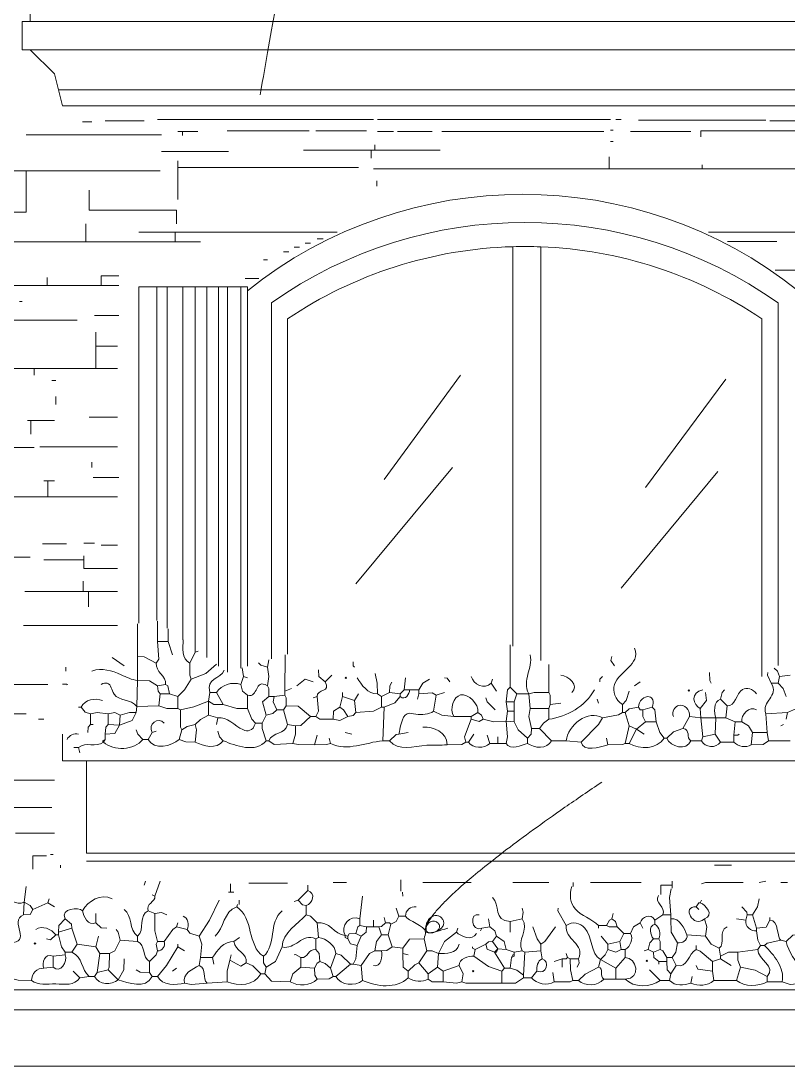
# Model space of a CAD drawing. Header units: millimetres. Extents: x 0 to 19989, y 0 to 8213.
# Drawn here: x 4023 to 6182, y 0 to 2943 of the extents above; entities that cross this region are included whole.
import ezdxf

# ---------------------------------------------------------------- set-up
doc = ezdxf.new("R2010")
doc.units = ezdxf.units.MM
for name, color, linetype, lineweight in [('ARCH', 7, 'Continuous', 13), ('GLASS', 7, 'Continuous', 13), ('GROUND', 7, 'Continuous', 13), ('LOUVERS', 7, 'Continuous', 13), ('MASONRY', 7, 'Continuous', 13), ('PLANTS', 94, 'Continuous', 13), ('WINDOWS', 7, 'Continuous', 13)]:
    doc.layers.add(name, color=color, linetype=linetype, lineweight=lineweight)

msp = doc.modelspace()

# ---------------------------------------------------------------- linework, layer by layer
at = {"layer": 'ARCH', "color": 7, "lineweight": 13}
for p, q in [((4049.8, 2941.2), (4049.8, 3235.3)), ((4027.1, 2941.2), (4049.8, 2941.2)), ((4027.1, 2862), (4027.1, 2941.2)), ((6776, 2941.2), (4049.8, 2941.2)), ((4049.8, 2862), (4027.1, 2862)), ((6764.7, 2862), (4049.8, 2862)), ((4049.8, 2862), (4117.6, 2794.1)), ((4117.6, 2794.1), (4129, 2748.9)), ((4129, 2748.9), (4140.3, 2703.6)), ((4129, 2748.9), (6696.8, 2748.9)), ((4140.3, 2703.6), (6685.5, 2703.6)), ((4140.3, 859.7), (4140.3, 935.1)), ((4208.1, 859.7), (4140.3, 859.7)), ((6651.6, 859.7), (4208.1, 859.7)), ((4208.1, 599.5), (4208.1, 859.7)), ((6651.6, 599.5), (4208.1, 599.5)), ((4208.1, 576.9), (5995.5, 576.9)), ((5995.5, 576.9), (6651.6, 576.9)), ((2816.7, 214.9), (7873.3, 214.9)), ((2816.7, 158.4), (7873.3, 158.4))]:
    msp.add_line(p, q, dxfattribs=at)
at = {"layer": 'GLASS', "color": 7, "lineweight": 13}
for p, q in [((5045.2, 1651.6), (5260.2, 1945.7)), ((5780.5, 1629), (6006.8, 1934.4)), ((4966.1, 1357.5), (5237.6, 1685.5)), ((5712.7, 1346.2), (5984.2, 1674.2))]:
    msp.add_line(p, q, dxfattribs=at)
at = {"layer": 'GROUND', "color": 7, "lineweight": 13}
msp.add_line((2816.7, 0), (7873.3, 0), dxfattribs=at)
at = {"layer": 'LOUVERS', "color": 7, "lineweight": 13}
for p, q in [((4355.2, 2194.6), (4405.6, 2194.6)), ((4355.2, 1247.3), (4355.2, 2194.6)), ((4405.6, 2194.6), (4435.2, 2194.6)), ((4405.6, 2194.6), (4405.6, 1254.8)), ((4435.2, 2194.6), (4479.2, 2194.6)), ((4435.2, 2194.6), (4435.2, 1233)), ((4479.2, 2194.6), (4513.9, 2194.6)), ((4479.2, 2194.6), (4479.2, 1200.6)), ((4513.9, 2194.6), (4546.7, 2194.6)), ((4513.9, 2194.6), (4513.9, 1175)), ((4546.7, 2194.6), (4579.8, 2194.6)), ((4546.7, 2194.6), (4546.7, 1150.9)), ((4579.8, 2194.6), (4604.9, 2194.6)), ((4579.8, 2194.6), (4579.8, 1126.5)), ((4604.9, 2194.6), (4641.8, 2194.6)), ((4604.9, 2194.6), (4604.9, 1108.8)), ((4641.8, 2194.6), (4660.6, 2194.6)), ((4641.8, 2194.6), (4641.8, 1120.1)), ((4660.6, 2194.6), (4660.6, 2183.3)), ((4660.6, 2183.3), (4660.6, 1125.8))]:
    msp.add_line(p, q, dxfattribs=at)
at = {"layer": 'MASONRY', "color": 7, "lineweight": 13}
for p, q in [((4223.2, 2658.4), (4196.8, 2658.4)), ((4260.9, 2662.1), (4370.3, 2662.1)), ((4562.6, 2665.9), (4408, 2665.9)), ((5015.1, 2665.9), (4562.6, 2665.9)), ((5682.5, 2665.9), (5026.4, 2665.9)), ((5712.7, 2665.9), (5697.6, 2665.9)), ((5761.7, 2664), (6119.9, 2664)), ((6342.4, 2662.1), (6131.2, 2662.1)), ((4038.5, 2621.9), (4407.8, 2621.9)), ((4407.8, 2621.9), (4419.3, 2621.9)), ((4464.6, 2632), (4477.8, 2632)), ((4477.8, 2632), (4477.8, 2620.7)), ((4477.8, 2632), (4521.1, 2632)), ((4604.1, 2633.9), (4834.1, 2633.9)), ((4852.9, 2633.9), (4996.2, 2633.9)), ((5071.6, 2632), (5026.4, 2632)), ((5083, 2632), (5181, 2632)), ((5663.6, 2632), (5207.4, 2632)), ((5690, 2635.7), (5682.5, 2635.7)), ((5814.5, 2632), (5739.1, 2632)), ((5908.7, 2632), (5814.5, 2632)), ((5937, 2616.9), (5937, 2633.9)), ((5937, 2633.9), (6425.3, 2633.9)), ((5018.9, 2594.3), (5018.9, 2579.2)), ((5690, 2603.7), (5682.5, 2603.7)), ((4607.8, 2575.4), (4419.3, 2575.4)), ((4819, 2579.2), (4834.1, 2579.2)), ((4834.1, 2579.2), (5009.4, 2579.2)), ((5009.4, 2556.6), (5009.4, 2579.2)), ((5009.4, 2579.2), (5018.9, 2579.2)), ((5018.9, 2579.2), (5203.6, 2579.2)), ((4464.6, 2549), (4464.6, 2530.2)), ((5678.7, 2526.4), (5678.7, 2560.3)), ((5940.8, 2537.7), (5940.8, 2526.4)), ((3983.8, 2520.7), (4038.5, 2520.7)), ((4038.5, 2520.7), (4038.5, 2424.6)), ((4038.5, 2520.7), (4415.5, 2520.7)), ((4464.6, 2439.7), (4464.6, 2530.2)), ((4973.6, 2530.2), (4464.6, 2530.2)), ((5678.7, 2526.4), (5015.1, 2526.4)), ((5678.7, 2526.4), (5940.8, 2526.4)), ((6293.4, 2526.4), (5940.8, 2526.4)), ((5024.5, 2477.4), (5024.5, 2492.5)), ((4215.8, 2466.1), (4215.8, 2410)), ((4038.5, 2424.6), (4038.5, 2404.4)), ((4038.5, 2404.4), (3782.1, 2404.4)), ((4215.8, 2410), (4460.8, 2410)), ((4460.8, 2410), (4460.8, 2386.9)), ((4460.8, 2386.9), (4460.8, 2371.8)), ((4206.3, 2320.9), (4206.3, 2371.8)), ((4374.1, 2348.1), (4355.3, 2348.1)), ((4457, 2348.1), (4374.1, 2348.1)), ((4457, 2349.2), (4457, 2348.1)), ((4472.1, 2348.1), (4457, 2348.1)), ((4457, 2348.1), (4457, 2320.9)), ((4766.2, 2348.1), (4472.1, 2348.1)), ((4912.9, 2348.1), (4766.2, 2348.1)), ((4856.7, 2329.1), (4873.5, 2329.1)), ((6097.3, 2348.1), (5958.1, 2348.1)), ((6459.3, 2348.1), (6097.3, 2348.1)), ((4206.3, 2320.9), (3981.9, 2320.9)), ((4206.3, 2320.9), (4457, 2320.9)), ((4528.7, 2320.9), (4457, 2320.9)), ((4792.6, 2305.8), (4807.7, 2305.8)), ((4822.8, 2317.1), (4837.9, 2317.1)), ((6150.1, 2321.8), (6011.8, 2321.8)), ((4717.2, 2270), (4705.9, 2270)), ((4762.4, 2292.6), (4777.5, 2292.6)), ((6251.9, 2241.4), (6145.4, 2241.4)), ((4096.9, 2198.3), (4096.9, 2221)), ((4298.6, 2225.5), (4249.6, 2225.5)), ((4249.6, 2225.5), (4249.6, 2198.3)), ((4692.8, 2218), (4654, 2218)), ((4096.9, 2198.3), (3563.3, 2198.3)), ((4096.9, 2198.3), (4249.6, 2198.3)), ((4298.6, 2198.3), (4249.6, 2198.3)), ((4027.1, 2153.1), (4019.6, 2153.1)), ((3970.6, 2100.3), (4181.7, 2100.3)), ((4230.8, 2113.5), (4298.6, 2113.5)), ((4234.5, 2066.4), (4234.5, 2026.8)), ((4234.5, 2026.8), (4234.5, 1964.6)), ((4294.9, 2026.8), (4234.5, 2026.8)), ((4061.1, 1964.6), (4000.8, 1964.6)), ((4061.1, 1964.6), (4061.1, 1945.7)), ((4061.1, 1964.6), (4234.5, 1964.6)), ((4294.9, 1964.6), (4234.5, 1964.6)), ((4121.4, 1930.6), (4110.1, 1930.6)), ((4121.4, 1885.4), (4121.4, 1862.7)), ((4215.7, 1826.9), (4294.9, 1826.9)), ((4042.2, 1817.5), (4051.7, 1817.5)), ((4051.7, 1779.8), (4051.7, 1817.5)), ((4064.9, 1817.5), (4051.7, 1817.5)), ((4117.6, 1817.5), (4064.9, 1817.5)), ((3966.8, 1742.1), (4061.1, 1742.1)), ((4076.2, 1744), (4294.9, 1744)), ((4223.2, 1700.6), (4223.2, 1685.5)), ((4298.6, 1657.2), (4227, 1657.2)), ((4087.5, 1647.8), (4098.8, 1647.8)), ((4098.8, 1602.7), (4098.8, 1647.8)), ((4098.8, 1647.8), (4117.6, 1647.8)), ((4098.8, 1602.7), (3981.9, 1602.7)), ((4098.8, 1602.7), (4294.9, 1602.7)), ((4200.6, 1472.5), (4230.8, 1472.5)), ((4151.6, 1470.6), (4083.7, 1470.6)), ((4294.9, 1466.8), (4249.6, 1466.8)), ((3893.3, 1432.9), (4049.8, 1432.9)), ((4087.5, 1425.3), (4200.6, 1425.3)), ((4200.6, 1425.3), (4200.6, 1436.7)), ((4200.6, 1425.3), (4200.6, 1401.4)), ((4200.6, 1401.4), (4294.9, 1401.4)), ((4198.7, 1365), (4198.7, 1336.7)), ((4034.7, 1336.7), (4198.7, 1336.7)), ((4213.8, 1336.7), (4198.7, 1336.7)), ((4213.8, 1336.7), (4213.8, 1293.4)), ((4213.8, 1336.7), (4294.9, 1336.7)), ((4030.9, 1240.6), (4294.9, 1240.6)), ((4149.7, 1123.7), (4149.7, 1112.4)), ((4098.8, 1074.7), (3980, 1074.7)), ((4152.6, 1075.8), (4140.3, 1075.8)), ((3729.3, 991.7), (4038.5, 991.7)), ((4087.5, 976.6), (4072.4, 976.6)), ((4117.6, 805.1), (3889.5, 805.1)), ((3601.1, 727.8), (4110.1, 727.8)), ((4117.6, 656.1), (4008.3, 656.1)), ((4095, 591.9), (4057.3, 591.9)), ((4057.3, 591.9), (4057.3, 554.3)), ((4106.3, 595.8), (4113.9, 595.8)), ((4134.6, 558.1), (4134.6, 565.6)), ((4613.5, 512.8), (4613.5, 490.2)), ((4664.4, 514.7), (4773.8, 514.7)), ((5092.1, 524.1), (5092.1, 492.1)), ((5290.3, 516.6), (5154.6, 516.6)), ((5577.1, 516.6), (5577.1, 505.3)), ((5625.9, 516.6), (5769.2, 516.6)), ((5856, 509), (5823.8, 509)), ((5823.8, 509), (5823.8, 483.3)), ((5856, 520.4), (5856, 509)), ((5856, 500.8), (5856, 509)), ((6161.4, 516.6), (6180.2, 516.6)), ((4607.8, 490.2), (4613.5, 490.2)), ((4613.5, 490.2), (4622.9, 490.2)), ((4637.1, 467.6), (4637.1, 454.8))]:
    msp.add_line(p, q, dxfattribs=at)
at = {"layer": 'PLANTS', "color": 94, "lineweight": 13}
for points in [[(4351.8, 1245.3), (4351.4, 1153.8)], [(4408, 1195.3), (4408, 1253.1)], [(4438.2, 1230.8), (4438.2, 1195.3)], [(4408, 1195.3), (4411.6, 1146.3), (4404.2, 1135)], [(4408, 1195.3), (4438.2, 1195.3)], [(4438.2, 1195.3), (4449.5, 1157.6)], [(5399.7, 1185.9), (5399.7, 1067.1)], [(4279.8, 1150.1), (4313.7, 1127.5)], [(4404.2, 1135), (4370.3, 1152.8), (4351.4, 1153.8)], [(4351.4, 1086), (4351.4, 1153.8)], [(4513.6, 1165.2), (4498.5, 1135)], [(4513.6, 1165.2), (4513.6, 1175.2)], [(4513.6, 1165.2), (4522.6, 1168.6)], [(4767.4, 1158.3), (4766.2, 1055.8)], [(5693.8, 1127.5), (5683.8, 1142.5), (5686.3, 1153.8)], [(4502.3, 1089.7), (4498.6, 1101.1), (4498.5, 1135)], [(4573.3, 1131.3), (4543.7, 1105.9), (4502.3, 1089.7)], [(4646, 1121.4), (4649.3, 1097.3)], [(4691.9, 1135.3), (4698.3, 1128.5), (4717.2, 1123.7)], [(4720.6, 1144.1), (4717.2, 1123.7)], [(4717.2, 1070.9), (4721, 1097.3), (4717.2, 1123.7)], [(4958.5, 1138.2), (4958.5, 1127.5), (4962.3, 1123.7)], [(5509, 1052), (5509, 1131.2)], [(6142.6, 1120.5), (6152.6, 1112.2), (6157.6, 1097.3)], [(4502.3, 1089.7), (4483.3, 1059.6), (4464.6, 1040.7)], [(4641.8, 1074.7), (4649.3, 1097.3)], [(4660.6, 1093.5), (4649.3, 1097.3)], [(4800.2, 1070.9), (4822.8, 1089.6), (4845.4, 1082.2)], [(4879.3, 1082.2), (4861.7, 1097.3), (4860.5, 1116.1)], [(4898.2, 1101.1), (4879.3, 1082.2)], [(5020.3, 1105.6), (5026.2, 1078.4), (5026.4, 1048.3)], [(5105.5, 1093.1), (5101.8, 1059.6)], [(5173.5, 1089.7), (5154.7, 1078.3), (5143.3, 1059.6)], [(5214.9, 1093.5), (5222.5, 1092.3), (5230, 1082.2)], [(5350.7, 1089.7), (5346.9, 1078.4)], [(5652.3, 1082.2), (5652.3, 1089.7), (5659.9, 1097.3)], [(5961.5, 1108.6), (5961.7, 1086), (5965.3, 1078.4)], [(6135, 1078.4), (6123.8, 1101.1), (6125, 1108.5)], [(6153.8, 1078.4), (6157.6, 1097.3)], [(6187.8, 1101.1), (6157.6, 1097.3)], [(4155.4, 1074.7), (4152.6, 1073.3)], [(4349.5, 1012.4), (4351.4, 1086)], [(4351.4, 1086), (4385.4, 1084.9), (4408, 1070.9)], [(4430.6, 1074.7), (4408, 1070.9)], [(4415.5, 1048.3), (4409.2, 1055.8), (4408, 1070.9)], [(4441.9, 1048.3), (4437, 1070.7), (4430.6, 1074.7)], [(4660.6, 1044.5), (4646.7, 1055.8), (4641.8, 1074.7)], [(4717.2, 1070.9), (4720.8, 1063.3), (4721, 1040.7)], [(4785.1, 1063.3), (4766.2, 1055.8)], [(5067.2, 1081), (5061.4, 1070.9), (5060.3, 1052)], [(5101.8, 1059.6), (5090.5, 1048.3)], [(5101.8, 1059.6), (5116.9, 1059.6)], [(5143.3, 1059.6), (5116.9, 1059.6)], [(5143.3, 1048.3), (5143.3, 1059.6)], [(5362, 1055.8), (5346.9, 1078.4)], [(5388.4, 1025.6), (5392.3, 1059.6), (5399.7, 1067.1)], [(5418.6, 1048.3), (5399.7, 1067.1)], [(5750.4, 1070.9), (5765.5, 1082.2)], [(5991.7, 1033.2), (5996.7, 1052), (6003, 1059.6)], [(6153.8, 1078.4), (6135, 1078.4)], [(6153.8, 1078.4), (6167.9, 1063.3), (6176.5, 1040.7)], [(4411.8, 1014.3), (4415.5, 1048.3)], [(4441.9, 1048.3), (4415.5, 1048.3)], [(4441.9, 1048.3), (4464.6, 1040.7)], [(4464.6, 1006.8), (4464.6, 1040.7)], [(4551.3, 1027.5), (4555.1, 1052)], [(4573.9, 1052), (4555.1, 1052)], [(4592.8, 1018.1), (4573.9, 1052)], [(4660.6, 1006.8), (4660.6, 1044.5)], [(4713.4, 987.9), (4703.5, 1025.6), (4721, 1040.7)], [(4736, 1040.7), (4721, 1040.7)], [(4736, 1040.7), (4733.5, 1025.6), (4743.6, 1003)], [(4766.2, 1044.5), (4736, 1040.7)], [(4766.2, 1044.5), (4766.2, 1055.8)], [(4766.2, 1044.5), (4769.8, 1036.9), (4770, 1014.3)], [(4845.4, 1037), (4856.7, 1040.7)], [(4856.7, 1040.7), (4860.3, 999.2), (4852.9, 984.2)], [(4928.4, 1040.7), (4920.8, 1010.6)], [(4928.4, 1040.7), (4928.4, 1052)], [(4928.4, 1040.7), (4962.3, 1029.4)], [(4973.6, 1048.3), (4962.3, 1029.4)], [(5037.7, 1040.7), (5026.4, 1048.3)], [(5037.7, 1040.7), (5060.3, 1052)], [(5037.7, 1040.7), (5037.7, 1010.6)], [(5045.2, 1010.6), (5075.3, 1022.9), (5090.5, 1040.7)], [(5060.3, 1052), (5090.5, 1048.3)], [(5090.5, 1040.7), (5090.5, 1048.3)], [(5143.3, 1048.3), (5139.5, 1033.2)], [(5192.3, 1044.5), (5181, 1050.8), (5143.3, 1048.3)], [(5192.3, 1044.5), (5184.8, 999.2)], [(5214.9, 1052), (5192.3, 1044.5)], [(5358.2, 1003), (5335.8, 1025.6), (5331.8, 1037)], [(5418.6, 1048.3), (5411, 1025.6)], [(5418.6, 1048.3), (5452.5, 1048.3)], [(5509, 1052), (5467.6, 1051.9), (5452.5, 1048.3)], [(5456.3, 1006.8), (5452.5, 1048.3)], [(5512.8, 1018.1), (5512.7, 1044.5), (5509, 1052)], [(5648.6, 1021.9), (5644.8, 1033.2)], [(5716.4, 1018.1), (5726.5, 1029.4), (5735.3, 1055.8)], [(5935.1, 1006.8), (5952.8, 1029.4), (5950.2, 1052)], [(5991.7, 1033.2), (6010.6, 1014.3)], [(4185.5, 1010.6), (4193.1, 1010.6)], [(4193.1, 1010.6), (4204.4, 996.5), (4219.5, 991.7)], [(4349.5, 1012.4), (4347.7, 995.5)], [(4349.5, 1012.4), (4411.8, 1014.3)], [(4411.8, 1014.3), (4434.4, 1006.9), (4464.6, 1006.8)], [(4472.1, 1003), (4464.6, 1006.8)], [(4472.1, 1003), (4509.8, 1011.8), (4551.3, 1027.5)], [(4475.9, 946.5), (4472.2, 954), (4472.1, 1003)], [(4592.8, 1018.1), (4566.4, 1018.3), (4551.3, 1027.5)], [(4551.3, 987.9), (4551.3, 1027.5)], [(4592.8, 1018.1), (4630.5, 1006.9), (4660.6, 1006.8)], [(4683.3, 965.3), (4673, 976.6), (4660.6, 1006.8)], [(4713.4, 987.9), (4732.3, 992.6), (4743.6, 1003)], [(4743.6, 1003), (4762.4, 1003)], [(4770, 1014.3), (4762.4, 1003)], [(4773.8, 961.5), (4762.4, 1003)], [(4770, 1014.3), (4803.9, 1013.3), (4837.9, 984.2)], [(4902, 976.6), (4903.2, 999.2), (4920.8, 1010.6)], [(4920.8, 1010.6), (4931.1, 1002.9), (4943.4, 984.2)], [(4962.3, 1029.4), (4966.1, 995.5)], [(5037.7, 1010.6), (5015.1, 999.4), (4966.1, 995.5)], [(5045.2, 1010.6), (5037.7, 1010.6)], [(5041.5, 916.3), (5045.2, 1010.6)], [(5388.4, 1025.6), (5411, 1025.6)], [(5388.4, 1025.6), (5392.2, 999.2)], [(5411, 1025.6), (5411, 999.2)], [(5456.3, 1006.8), (5452.6, 984.2), (5460, 950.2)], [(5456.3, 1006.8), (5509, 1006.8)], [(5512.8, 1018.1), (5509, 1006.8)], [(5509, 1006.8), (5509, 976.6)], [(5512.8, 1018.1), (5543, 1021.9)], [(5716.4, 1018.1), (5716.4, 995.5)], [(5761.7, 1010.6), (5735.3, 1005.6), (5724, 995.5)], [(5761.7, 1010.6), (5765.5, 1003), (5773, 1003)], [(5799.4, 1010.6), (5773, 1003)], [(5780.5, 969.1), (5773.1, 984.2), (5773, 1003)], [(5810.7, 969.1), (5806.8, 1003), (5799.4, 1010.6)], [(5935.1, 1006.8), (5937, 980.4)], [(6006.8, 980.4), (6010.6, 1014.3)], [(6240.6, 1001.1), (6214.2, 1010.4), (6180.2, 995.5)], [(4268.5, 991.7), (4238.3, 995.2), (4219.5, 991.7)], [(4219.5, 991.7), (4219.5, 961.5)], [(4268.5, 991.7), (4287.3, 995.3), (4302.4, 987.9)], [(4268.5, 991.7), (4268.5, 961.5)], [(4300.5, 959.7), (4336.2, 973), (4347.7, 995.5)], [(4302.4, 987.9), (4300.5, 959.7)], [(4302.4, 987.9), (4328.8, 995.3), (4347.7, 995.5)], [(4513.6, 961.5), (4528.7, 975.6), (4551.3, 987.9)], [(4551.3, 987.9), (4577.7, 980.4)], [(4573.9, 961.5), (4577.7, 980.4)], [(4713.4, 987.9), (4702.1, 965.3)], [(4796.4, 957.8), (4811.5, 959), (4837.9, 984.2)], [(4852.9, 984.2), (4837.9, 984.2)], [(4902, 976.6), (4864.3, 976.8), (4852.9, 984.2)], [(4902, 976.6), (4920.8, 973), (4943.4, 984.2)], [(4943.4, 984.2), (4958.5, 987), (4966.1, 995.5)], [(5184.8, 999.2), (5207.4, 988.1), (5241.3, 984.2)], [(5241.3, 984.2), (5290.3, 984.2)], [(5275.3, 912.5), (5271.6, 927.6), (5290.3, 976.6)], [(5290.3, 984.2), (5309.2, 995.5)], [(5290.3, 984.2), (5290.3, 976.6)], [(5290.3, 976.6), (5313, 970.3), (5324.3, 976.6)], [(5309.2, 995.5), (5319.5, 987.8), (5324.3, 976.6)], [(5388.4, 971), (5354.4, 969.2), (5324.3, 976.6)], [(5388.4, 971), (5392.2, 999.2)], [(5392.2, 999.2), (5411, 999.2)], [(5411, 969.1), (5411, 999.2)], [(5482.7, 950.2), (5494, 965.3), (5509, 976.6)], [(5599.5, 912.5), (5648.4, 961.5), (5659.9, 980.4)], [(5659.9, 980.4), (5705.1, 989), (5716.4, 995.5)], [(5724, 995.5), (5716.4, 995.5)], [(5724, 995.5), (5735.3, 957.8)], [(5886.1, 950.2), (5905, 984.2)], [(5905, 984.2), (5937, 980.4)], [(5978.5, 980.4), (5937, 980.4)], [(5942.7, 927.6), (5937, 980.4)], [(5978.5, 980.4), (5976.6, 935.1)], [(5978.5, 980.4), (6006.8, 980.4)], [(6006.8, 980.4), (6033.2, 969.1)], [(6180.2, 995.5), (6119.9, 991.7)], [(6123.7, 938.9), (6119.9, 991.7)], [(6180.2, 995.5), (6176.5, 976.6)], [(4211.9, 938.9), (4213, 954), (4219.5, 961.5)], [(4227, 961.5), (4219.5, 961.5)], [(4268.5, 961.5), (4262.1, 954), (4260.9, 935.1)], [(4300.5, 959.7), (4287.3, 936.3), (4260.9, 935.1)], [(4268.5, 961.5), (4300.5, 959.7)], [(4347.7, 946.5), (4352.5, 935.1), (4366.5, 920.1)], [(4392.9, 938.9), (4404.2, 942.7)], [(4475.9, 946.5), (4468.3, 920.1)], [(4475.9, 946.5), (4491, 956.6), (4513.6, 961.5)], [(4513.6, 961.5), (4517.3, 946.5), (4513.6, 912.5)], [(4592.8, 916.3), (4582.5, 927.6), (4577.7, 942.7)], [(4683.3, 965.3), (4702.1, 965.3)], [(4702.1, 965.3), (4702.3, 950.2), (4713.4, 916.3)], [(4773.8, 961.5), (4796.4, 957.8)], [(4796.4, 957.8), (4796.2, 935.1), (4788.8, 908.7)], [(5411, 969.1), (5388.4, 971)], [(5388.4, 908.7), (5392.2, 927.6), (5388.4, 971)], [(5448.7, 923.8), (5422.5, 946.5), (5411, 969.1)], [(5448.7, 923.8), (5458.8, 935.1), (5460, 950.2)], [(5482.7, 950.2), (5460, 950.2)], [(5482.7, 950.2), (5516.6, 916.3)], [(5724, 908.7), (5735.3, 957.8)], [(5756, 948.3), (5735.3, 957.8)], [(5735.3, 908.7), (5756, 948.3)], [(5756, 948.3), (5780.5, 969.1)], [(5756, 948.3), (5776.8, 935.1)], [(5780.5, 969.1), (5810.7, 969.1)], [(5833.3, 923.8), (5821.1, 938.9), (5810.7, 969.1)], [(5886.1, 950.2), (5859.7, 941.5), (5840.9, 923.8)], [(6029.4, 931.4), (6033.2, 969.1)], [(6033.2, 969.1), (6052, 969.1)], [(6082.2, 938.9), (6070.9, 957.8), (6052, 969.1)], [(6168.9, 961.5), (6161.4, 957.8)], [(4260.9, 920.1), (4253.4, 916.3), (4255.3, 912.5)], [(4260.9, 920.1), (4255.3, 912.5)], [(4260.9, 920.1), (4260.9, 935.1)], [(4381.6, 920.1), (4366.5, 920.1)], [(4381.6, 920.1), (4392.9, 938.9)], [(4513.6, 912.5), (4487.2, 912.7), (4468.3, 920.1)], [(4721, 916.3), (4713.4, 916.3)], [(4721, 916.3), (4736, 905.1), (4788.8, 908.7)], [(4849.2, 905), (4856.7, 931.4)], [(4894.4, 908.7), (4890.6, 923.8)], [(4954.8, 935.1), (4935.9, 938.9)], [(5041.5, 916.3), (5060.3, 916.3)], [(5060.3, 916.3), (5079.2, 933.9), (5086.7, 935.1)], [(5113.1, 938.9), (5086.7, 935.1)], [(5275.3, 912.5), (5264, 905.1), (5222.5, 905)], [(5275.3, 912.5), (5282.8, 912.5)], [(5297.9, 935.1), (5282.8, 912.5)], [(5343.1, 908.7), (5335.6, 931.4)], [(5365.8, 927.6), (5365.8, 908.7)], [(5448.7, 923.8), (5448.7, 908.7)], [(5516.6, 916.3), (5558.1, 916.3)], [(5599.5, 912.5), (5558.1, 916.3)], [(5675, 905), (5671.2, 923.8)], [(5833.3, 923.8), (5840.9, 923.8)], [(5938.9, 916.3), (5908.7, 916.3)], [(5942.7, 927.6), (5938.9, 916.3)], [(5942.7, 927.6), (5976.6, 935.1)], [(5976.6, 935.1), (5991.7, 912.5)], [(6029.4, 912.5), (5991.7, 912.5)], [(6044.5, 935.1), (6040.7, 931.4), (6029.4, 931.4)], [(6029.4, 931.4), (6029.4, 912.5)], [(6078.4, 905), (6082.2, 938.9)], [(6078.4, 905), (6112.4, 905.1), (6127.5, 916.3)], [(6123.7, 938.9), (6082.2, 938.9)], [(6123.7, 938.9), (6127.5, 916.3)], [(6187.8, 916.3), (6127.5, 916.3)], [(4172.6, 897.4), (4185.5, 897.4)], [(4189.4, 882.4), (4185.5, 897.4)], [(4849.2, 905), (4803.9, 905.1), (4788.8, 908.7)], [(4894.4, 908.7), (4883.1, 905.1), (4849.2, 905)], [(5343.1, 908.7), (5365.8, 908.7)], [(5388.4, 908.7), (5365.8, 908.7)], [(5675, 905), (5716.4, 905.1), (5724, 908.7)], [(5735.3, 908.7), (5724, 908.7)], [(5974.7, 565.6), (6023.1, 565.6)], [(4032.8, 461.9), (4038.5, 505.3)], [(4370.3, 509), (4374.1, 520.4)], [(4400.5, 478.9), (4415.5, 520.4)], [(4830.3, 509), (4830.3, 494)], [(4902, 516.6), (4939.7, 516.6)], [(5407.2, 516.6), (5509, 516.6)], [(6055.8, 516.6), (5950.2, 516.6), (5938.9, 512.8)], [(6101.1, 516.6), (6119.9, 520.4)], [(4098.8, 460), (4102.6, 471.3)], [(4400.5, 478.9), (4392.9, 482.7)], [(4803.9, 467.6), (4830.3, 494)], [(4984.9, 478.9), (4977.4, 414.8)], [(5097.5, 490), (5098, 478.9)], [(5852.2, 426.1), (5848.6, 475.1), (5853.3, 499.4)], [(6082.2, 426.1), (6096.2, 448.7), (6101.1, 471.3)], [(4030.9, 426.1), (4032.8, 461.9)], [(4032.8, 461.9), (4049.6, 452.3), (4057.3, 441.2)], [(4098.8, 460), (4057.3, 441.2)], [(4098.8, 460), (4117.6, 448.7)], [(4524.9, 365.8), (4554, 411), (4581.4, 467.6)], [(4632.5, 454.8), (4630.5, 448.7)], [(4792.6, 463.8), (4803.9, 467.6)], [(4826.5, 452.5), (4815.4, 453.7), (4803.9, 467.6)], [(4826.5, 452.5), (4826.5, 426.1)], [(5086.7, 422.3), (5079.2, 444.9)], [(5433.6, 444.9), (5437.1, 433.6), (5433.6, 414.8)], [(5535.4, 444.9), (5533.9, 437.4), (5558.1, 395.9)], [(5923.8, 448.7), (5931.4, 460), (5935.1, 460)], [(5923.8, 448.7), (5931.4, 441.2)], [(5938.9, 467.6), (5935.1, 460)], [(6067.1, 426.1), (6065.9, 433.6), (6052, 448.7)], [(4030.9, 426.1), (4049.8, 427.3), (4057.3, 441.2)], [(4147.8, 414.8), (4130.2, 395.9), (4129, 377.1)], [(4166.7, 388.4), (4165.5, 399.7), (4147.8, 414.8)], [(4234.5, 429.9), (4234.5, 403.5)], [(4400.5, 429.9), (4381.6, 437.4)], [(4400.5, 429.9), (4419.3, 432.4), (4434.4, 426.1)], [(4408, 350.7), (4400.6, 380.8), (4400.5, 429.9)], [(4826.5, 426.1), (4837.9, 422.2), (4856.7, 403.5)], [(4977.4, 395.9), (4977.4, 414.8)], [(5045.2, 418.6), (5049, 403.5)], [(5086.7, 422.3), (5079.2, 407.4), (5064.1, 399.7)], [(5086.7, 422.3), (5105.6, 422.3)], [(5339.4, 414.8), (5343.1, 392.2)], [(5399.7, 407.2), (5433.6, 414.8)], [(5671.2, 395.9), (5679.8, 410.9), (5686.3, 414.8)], [(5690, 429.9), (5686.3, 414.8)], [(5701.4, 392.2), (5696.4, 407.2), (5686.3, 414.8)], [(5806.9, 411), (5829.6, 426.1)], [(5852.2, 426.1), (5829.6, 426.1)], [(5852.2, 426.1), (5852.2, 414.8)], [(5871, 346.9), (5853.2, 377.1), (5852.2, 414.8)], [(5950.2, 365.8), (5953.8, 392.2), (5946.5, 414.8)], [(6063.3, 411), (6037, 414.8)], [(6067.1, 426.1), (6063.3, 411)], [(6067.1, 426.1), (6082.2, 426.1)], [(6082.2, 426.1), (6093.5, 388.4)], [(6131.2, 418.6), (6131.2, 411)], [(4166.7, 388.4), (4129, 377.1)], [(4166.7, 388.4), (4181.7, 343.1)], [(4264.7, 388.4), (4249.6, 389.6), (4234.5, 403.5)], [(4302.4, 354.4), (4297.4, 377.1), (4291.1, 384.6)], [(4460.8, 392.2), (4450.5, 384.5), (4426.8, 350.7)], [(4460.8, 392.2), (4464.6, 403.5)], [(4460.8, 392.2), (4491, 384.6)], [(4524.9, 365.8), (4498.5, 374.4), (4491, 384.6)], [(4856.7, 403.5), (4860.5, 362)], [(4977.4, 395.9), (4971, 392), (4966.1, 373.3)], [(4996.2, 392.2), (4977.4, 395.9)], [(4996.2, 392.2), (4995, 377.1), (4981.1, 365.8)], [(4996.2, 392.2), (5015.1, 392.2)], [(5015.1, 392.2), (5015.1, 411)], [(5015.1, 392.2), (5030.2, 392.2)], [(5030.2, 392.2), (5037.7, 393.4), (5049, 403.5)], [(5037.7, 369.5), (5030.2, 392.2)], [(5064.1, 399.7), (5060.3, 403.5), (5049, 403.5)], [(5056.6, 369.5), (5064.1, 399.7)], [(5248.9, 377.1), (5252.6, 388.4)], [(5320.5, 388.4), (5316.7, 380.8)], [(5320.5, 388.4), (5343.1, 392.2)], [(5343.1, 392.2), (5357, 380.8), (5362, 365.8)], [(5399.7, 407.2), (5399.7, 377.1)], [(5463.8, 392.2), (5476.2, 358.2), (5486.4, 343.1)], [(5486.4, 343.1), (5497.6, 350.8), (5527.9, 392.2)], [(5671.2, 395.9), (5648.6, 395.9)], [(5648.6, 388.4), (5648.6, 395.9)], [(5701.4, 392.2), (5678.7, 392.3), (5671.2, 395.9)], [(5701.4, 392.2), (5720.2, 373.3)], [(5765.5, 403.5), (5746.8, 392.2), (5739.1, 373.3)], [(5765.5, 403.5), (5773, 388.4)], [(5806.9, 399.7), (5806.9, 411)], [(6131.2, 411), (6120.6, 391.5), (6093.5, 388.4)], [(6093.5, 380.8), (6093.5, 388.4)], [(4095, 358.2), (4106.3, 355.7), (4121.4, 369.5)], [(4121.4, 369.5), (4129, 369.5)], [(4129, 377.1), (4129, 369.5)], [(4147.8, 320.5), (4137.7, 335.6), (4129, 369.5)], [(4234.5, 335.6), (4242.1, 365.8)], [(4272.2, 316.7), (4287.2, 324.4), (4302.4, 354.4)], [(4351.4, 350.7), (4302.4, 354.4)], [(4351.4, 365.8), (4351.4, 350.7)], [(4524.9, 365.8), (4532.3, 343.1), (4528.7, 305.4)], [(4622.9, 350.7), (4638, 362)], [(4860.5, 362), (4852.9, 358.2)], [(4852.9, 358.2), (4852.9, 328.1)], [(4935.9, 367.6), (4943.4, 365.8)], [(4935.9, 367.6), (4935.9, 362), (4943.4, 358.2)], [(4966.1, 373.3), (4947.4, 372.1), (4943.4, 365.8)], [(4943.4, 358.2), (4943.4, 365.8)], [(4943.4, 358.2), (4951, 344.3), (4969.8, 339.4)], [(4981.1, 365.8), (4966.1, 373.3)], [(4981.1, 365.8), (4969.8, 339.4)], [(5037.7, 369.5), (5023.8, 350.7), (5018.9, 324.3)], [(5037.7, 369.5), (5056.6, 369.5)], [(5056.6, 369.5), (5067.9, 335.6)], [(5158.4, 358.2), (5116.9, 357), (5098, 331.8)], [(5165.9, 324.3), (5158.4, 358.2)], [(5198, 316.7), (5215.1, 350.7), (5248.9, 377.1)], [(5350.7, 350.7), (5362, 365.8)], [(5388.4, 328.1), (5383.4, 350.7), (5362, 365.8)], [(5656.1, 365.8), (5675, 343.1)], [(5720.2, 373.3), (5708.9, 350.7)], [(5720.2, 373.3), (5739.1, 373.3)], [(5803.2, 358.2), (5793.1, 346.9), (5788.1, 328.1)], [(5803.2, 358.2), (5818.3, 358.2)], [(5818.3, 358.2), (5821.9, 350.7), (5822, 328.1)], [(5897.4, 369.5), (5950.2, 365.8)], [(5950.2, 365.8), (5965.5, 343.3), (5987.9, 331.8)], [(6093.5, 380.8), (6097.4, 354.4), (6104.8, 339.4)], [(6116.1, 339.4), (6123.7, 345.7), (6161.4, 354.4)], [(6176.5, 350.7), (6161.4, 354.4)], [(6202.9, 369.5), (6195.3, 368.3), (6176.5, 350.7)], [(4166.7, 320.5), (4181.7, 343.1)], [(4181.7, 343.1), (4234.5, 335.6)], [(4234.5, 335.6), (4245.9, 316.7)], [(4408, 324.3), (4404.1, 313), (4385.4, 294.1)], [(4408, 350.7), (4404.4, 343.1), (4408, 324.3)], [(4408, 350.7), (4426.8, 350.7)], [(4408, 252.6), (4433.3, 282.8), (4464.6, 335.6)], [(4464.6, 335.6), (4464.6, 343.1)], [(4464.6, 335.6), (4483.4, 324.3)], [(4713.4, 279), (4739.7, 294.3), (4758.7, 335.6)], [(4864.3, 294.1), (4863, 316.7), (4852.9, 328.1)], [(4969.8, 339.4), (4965.9, 301.7), (4958.5, 286.6)], [(4981.1, 282.8), (5003.9, 316.6), (5018.9, 324.3)], [(5018.9, 324.3), (5037.7, 324.3)], [(5037.7, 324.3), (5052.8, 325.5), (5067.9, 335.6)], [(5098, 331.8), (5067.9, 335.6)], [(5098, 316.7), (5098, 331.8)], [(5165.9, 324.3), (5143.3, 290.3)], [(5165.9, 324.3), (5181, 324.1), (5198, 316.7)], [(5294.1, 335.6), (5294.1, 331.8), (5301.7, 328.1)], [(5297.9, 309.2), (5301.7, 328.1)], [(5331.8, 343.1), (5301.7, 328.1)], [(5331.8, 343.1), (5339.4, 349.5), (5350.7, 350.7)], [(5356.3, 320.5), (5335.8, 329.1), (5331.8, 343.1)], [(5365.8, 329.9), (5350.7, 350.7)], [(5365.8, 329.9), (5362, 320.5), (5356.3, 320.5)], [(5365.8, 329.9), (5356.3, 320.5)], [(5365.8, 329.9), (5388.4, 328.1)], [(5388.4, 328.1), (5411, 320.5)], [(5433.6, 324.3), (5411, 320.5)], [(5433.6, 324.3), (5441.2, 320.5)], [(5486.4, 324.3), (5441.2, 320.5)], [(5486.4, 324.3), (5486.4, 343.1)], [(5486.4, 324.3), (5490.2, 301.7)], [(5654.2, 299.8), (5667.3, 313), (5675, 328.1)], [(5675, 343.1), (5708.9, 350.7)], [(5675, 328.1), (5675, 343.1)], [(5675, 328.1), (5697.6, 320.7), (5712.7, 328.1)], [(5712.7, 328.1), (5708.9, 350.7)], [(5724, 328.1), (5712.7, 328.1)], [(5724, 328.1), (5724, 305.4)], [(5788.1, 328.1), (5776.8, 324.3)], [(5803.2, 320.5), (5788.1, 328.1)], [(5803.2, 320.5), (5822, 328.1)], [(5840.9, 305.4), (5829.4, 324.1), (5822, 328.1)], [(5871, 346.9), (5866.1, 320.5), (5856, 305.4)], [(5923.8, 328.1), (5923.8, 339.4)], [(5969.1, 294.1), (5935.1, 323.2), (5923.8, 328.1)], [(5991.7, 309.2), (5987.9, 331.8)], [(6040.7, 320.5), (6097.3, 328.1)], [(6104.8, 339.4), (6097.3, 328.1)], [(6116.1, 339.4), (6104.8, 339.4)], [(4113.9, 309.2), (4147.8, 313)], [(4113.9, 279), (4113.9, 309.2)], [(4147.8, 320.5), (4166.7, 320.5)], [(4147.8, 320.5), (4147.8, 313)], [(4238.3, 264), (4245.9, 316.7)], [(4272.2, 316.7), (4245.9, 316.7)], [(4272.2, 316.7), (4272.1, 279), (4268.5, 271.5)], [(4296.8, 243.2), (4312.7, 271.5), (4313.7, 301.7)], [(4528.7, 305.4), (4524.9, 282.8)], [(4528.7, 305.4), (4562.6, 305.4)], [(4566.4, 286.6), (4562.6, 305.4)], [(4604.1, 237.6), (4604.2, 267.7), (4611.6, 297.9)], [(4615.4, 313), (4611.6, 297.9)], [(4656.9, 290.3), (4641.8, 281.1), (4611.6, 297.9)], [(4705.9, 309.2), (4706, 290.3), (4713.4, 279)], [(4792.6, 313), (4796.5, 314.5), (4811.5, 305.4)], [(4811.5, 279), (4811.5, 305.4)], [(4894.4, 275.3), (4909.5, 316.7)], [(4951, 286.6), (4924.6, 311.9), (4909.5, 316.7)], [(5098, 316.7), (5113.1, 313)], [(5098, 316.7), (5099.2, 279), (5113.1, 267.7)], [(5196.1, 279), (5198, 316.7)], [(5297.9, 309.2), (5339.4, 280.2), (5377.1, 267.7)], [(5356.3, 320.5), (5384.6, 275.3)], [(5399.7, 275.3), (5403.5, 305.4)], [(5411, 313), (5407.2, 313), (5403.5, 305.4)], [(5411, 313), (5411, 309.2), (5403.5, 305.4)], [(5411, 313), (5411, 320.5)], [(5437.4, 256.4), (5441.2, 320.5)], [(5524.1, 294.1), (5546.8, 301.7)], [(5561.8, 305.4), (5558.1, 301.7), (5546.8, 301.7)], [(5546.8, 279), (5546.8, 301.7)], [(5558.1, 316.7), (5561.8, 305.4)], [(5569.4, 301.7), (5561.8, 305.4)], [(5569.4, 301.7), (5592, 301.7)], [(5569.4, 301.7), (5569.5, 271.5), (5576.9, 241.3)], [(5588.2, 279), (5594.6, 290.3), (5592, 301.7)], [(5654.2, 299.8), (5648.6, 279)], [(5654.2, 299.8), (5697.6, 275.3)], [(5724, 305.4), (5697.6, 275.3)], [(5803.2, 320.5), (5804.4, 305.4), (5818.3, 294.1)], [(5840.9, 305.4), (5856, 305.4)], [(5840.9, 305.4), (5840.9, 294.1)], [(5867.3, 282.8), (5856, 305.4)], [(5969.1, 294.1), (5991.7, 301.7)], [(5991.7, 309.2), (6014.3, 320.4), (6040.7, 320.5)], [(5991.7, 309.2), (5991.7, 301.7)], [(6021.9, 282.8), (5991.7, 301.7)], [(6040.7, 320.5), (6040.9, 297.9), (6048.3, 279)], [(4113.9, 279), (4087.5, 275.3)], [(4189.3, 248.9), (4170.4, 267.7)], [(4238.3, 264), (4268.5, 271.5)], [(4296.8, 243.2), (4268.5, 271.5)], [(4385.4, 264), (4359, 264.1), (4347.7, 271.5)], [(4385.4, 264), (4385.4, 294.1)], [(4460.8, 275.3), (4449.5, 267.7)], [(4698.3, 260.2), (4675.7, 282.7), (4656.9, 290.3)], [(4713.4, 279), (4709.7, 260.2)], [(4811.5, 279), (4789, 260.2), (4781.3, 237.6)], [(4811.5, 279), (4849.2, 275.3)], [(4864.3, 294.1), (4856.9, 290.2), (4849.2, 275.3)], [(4856.7, 245.1), (4850.2, 256.4), (4849.2, 275.3)], [(4864.3, 294.1), (4879.3, 289.1), (4894.4, 275.3)], [(4902, 252.6), (4894.4, 275.3)], [(4951, 286.6), (4909.5, 252.6)], [(4951, 286.6), (4958.5, 286.6)], [(4981.1, 282.8), (4958.5, 286.6)], [(4984.9, 241.3), (4981.1, 282.8)], [(5143.3, 290.3), (5132, 285.5), (5113.1, 267.7)], [(5113.1, 267.7), (5113.1, 248.9)], [(5143.3, 290.3), (5169.7, 260.2)], [(5196.1, 279), (5169.7, 260.2)], [(5196.1, 279), (5211.2, 267.7)], [(5256.4, 282.8), (5211.2, 267.7)], [(5211.2, 267.7), (5211.2, 237.6)], [(5264, 237.6), (5267.6, 260.2), (5256.4, 282.8)], [(5384.6, 275.3), (5377.1, 267.7)], [(5377.1, 233.8), (5377.1, 267.7)], [(5399.7, 275.3), (5384.6, 275.3)], [(5437.4, 256.4), (5418.6, 270.3), (5399.7, 275.3)], [(5475.1, 267.7), (5460, 248.9)], [(5648.6, 279), (5610.9, 259.1), (5592, 241.3)], [(5697.6, 245.1), (5697.6, 275.3)], [(5791.9, 271.5), (5822, 241.3)], [(5818.3, 294.1), (5840.9, 294.1)], [(5818.3, 294.1), (5818.3, 286.6)], [(5852.2, 260.2), (5842.1, 271.5), (5840.9, 294.1)], [(5852.2, 260.2), (5867.3, 282.8)], [(5969.1, 267.7), (5927.8, 272.7), (5923.8, 282.8)], [(5969.1, 294.1), (5969.1, 267.7)], [(5969.1, 267.7), (5972.9, 241.3)], [(6048.3, 279), (6037, 241.3)], [(6123.7, 252.6), (6089.7, 270.4), (6048.3, 279)], [(4053.5, 241.3), (4015.8, 241.5), (4004.5, 245.1)], [(4189.3, 248.9), (4215.7, 252.6)], [(4215.7, 252.6), (4230.8, 252.6)], [(4238.3, 264), (4230.8, 252.6)], [(4385.4, 264), (4392.9, 252.6)], [(4408, 252.6), (4392.9, 252.6)], [(4604.1, 237.6), (4547.5, 233.8)], [(4698.3, 260.2), (4709.7, 260.2)], [(4709.7, 260.2), (4728.5, 238.8), (4781.3, 237.6)], [(4856.7, 245.1), (4890.6, 245.3), (4902, 252.6)], [(4902, 252.6), (4909.5, 252.6)], [(5169.7, 245.1), (5169.7, 260.2)], [(5169.7, 245.1), (5181, 237.7), (5211.2, 237.6)], [(5264, 237.6), (5248.9, 233.8), (5211.2, 237.6)], [(5264, 237.6), (5275.3, 233.8), (5377.1, 233.8)], [(5377.1, 233.8), (5414.8, 233.9), (5437.4, 248.9)], [(5437.4, 256.4), (5437.4, 248.9)], [(5460, 248.9), (5437.4, 248.9)], [(5520.4, 264), (5524.1, 237.6)], [(5524.1, 237.6), (5569.4, 237.7), (5576.9, 241.3)], [(5576.9, 241.3), (5592, 241.3)], [(5697.6, 245.1), (5663.6, 245.1)], [(5697.6, 245.1), (5724, 245.1)], [(5848.4, 241.3), (5822, 241.3)], [(5852.2, 260.2), (5848.4, 241.3)], [(5908.7, 233.8), (5912.5, 252.6)], [(5972.9, 241.3), (6037, 241.3)], [(6123.7, 252.6), (6123.7, 237.6)], [(6165.2, 237.6), (6123.7, 237.6)], [(6165.2, 237.6), (6187.8, 230.2), (6225.5, 233.8)], [(4483.4, 233.8), (4502.3, 230), (4547.5, 233.8)]]:
    msp.add_lwpolyline(points, dxfattribs=at)
for points in [[(4935.9, 1093.5), (4937.8, 1095.4), (4939.7, 1093.5), (4937.8, 1091.6)], [(5901.2, 1057.7), (5903.1, 1059.6), (5905, 1057.7), (5903.1, 1055.8)], [(4061.1, 345), (4063, 346.9), (4064.9, 345), (4063, 343.1)], [(5782.4, 296), (5784.3, 297.9), (5786.2, 296), (5784.3, 294.1)], [(5294.1, 267.7), (5296, 269.6), (5297.9, 267.7), (5296, 265.8)]]:
    msp.add_lwpolyline(points, close=True, dxfattribs=at)
for points, knots in [([(4964.8, 3547.4), (4958.3, 3595), (4916, 3586.7), (4910.2, 3530.7), (4964.8, 3547.4), (4958.3, 3595), (4916, 3586.7)], [-0.831347, -0.516022, -0.236747, 0, 0.168653, 0.483978, 0.763253, 1, 1.168653, 1.483978, 1.763253]), ([(5750.4, 1176.5), (5768.3, 1129.9), (5673.5, 1102.8), (5695, 1031.2), (5716.4, 1018.1)], [0, 0, 0, 0, 0.660388, 1, 1, 1, 1]), ([(4223.2, 1112.4), (4252.2, 1122.7), (4295.2, 1107.9), (4335.2, 1087.6), (4351.4, 1086)], [0, 0, 0, 0, 0.630467, 1, 1, 1, 1]), ([(4349.5, 1012.4), (4333.9, 1034.8), (4281.2, 1022.9), (4277.2, 1082.1), (4255.8, 1078.2), (4249.6, 1074.7)], [0, 0, 0, 0, 0.590837, 0.881453, 1, 1, 1, 1]), ([(6093.5, 1048.3), (6083.3, 1062.2), (6038.6, 1076), (6033.7, 1011.4), (6010.6, 1014.3)], [0, 0, 0, 0, 0.404442, 1, 1, 1, 1]), ([(5241.3, 984.2), (5229.1, 1006.4), (5253.7, 1077.4), (5312.9, 1020.1), (5309.2, 995.5)], [0, 0, 0, 0, 0.477272, 1, 1, 1, 1]), ([(5761.7, 1010.6), (5760.4, 1028.1), (5792, 1053.4), (5806.8, 1027.2), (5799.4, 1010.6)], [0, 0, 0, 0, 0.57825, 1, 1, 1, 1]), ([(5905, 984.2), (5906.6, 1004.8), (5876.2, 1031.2), (5854, 998), (5859.7, 984.2)], [0, 0, 0, 0, 0.559148, 1, 1, 1, 1]), ([(4683.3, 965.3), (4675.6, 942.5), (4640.7, 939), (4602.2, 985.4), (4577.7, 980.4)], [0, 0, 0, 0, 0.38958, 1, 1, 1, 1]), ([(5184.8, 999.2), (5170.4, 989.7), (5142.9, 987.9), (5095.1, 1001), (5091.3, 949.4), (5086.7, 935.1)], [0, 0, 0, 0, 0.356849, 0.547429, 1, 1, 1, 1]), ([(5060.3, 916.3), (5086.5, 885.4), (5148.6, 909.6), (5204.6, 902.2), (5222.5, 905)], [0, 0, 0, 0, 0.659647, 1, 1, 1, 1]), ([(5224.8, 388.4), (5149.5, 358), (5168.9, 424.2), (5205.6, 425.5), (5224.8, 388.4), (5149.5, 358), (5168.9, 424.2)], [-0.70296, -0.54759, -0.344416, 0, 0.29704, 0.45241, 0.655584, 1, 1.29704, 1.45241, 1.655584]), ([(5573.4, 505.3), (5565.7, 481.6), (5574.2, 430.1), (5630.4, 415), (5648.6, 395.9)], [0, 0, 0, 0, 0.447871, 1, 1, 1, 1]), ([(5105.6, 422.3), (5111.7, 408), (5174.8, 393.6), (5159.1, 365.7), (5158.4, 358.2)], [0, 0, 0, 0, 0.782472, 1, 1, 1, 1]), ([(5654.2, 299.8), (5625.2, 317), (5636.4, 390.7), (5575.5, 409.3), (5558.1, 395.9)], [0, 0, 0, 0, 0.640887, 1, 1, 1, 1]), ([(4053.5, 241.3), (4072.4, 226.7), (4122.9, 236.9), (4173.1, 225), (4189.3, 248.9)], [0, 0, 0, 0, 0.487878, 1, 1, 1, 1])]:
    msp.add_open_spline(points, degree=3, knots=knots, dxfattribs=at)
for points in [[(4479.8, 1200.2), (4479.8, 1180.5), (4474.6, 1145.3), (4498.5, 1135)], [(5452.5, 1048.3), (5432.2, 1087.3), (5465.6, 1119.9), (5456.3, 1157.6)], [(4430.6, 1074.7), (4433.6, 1099.1), (4400.7, 1109.3), (4404.2, 1135)], [(4595.6, 1114.9), (4585.6, 1088.6), (4542.7, 1093.8), (4555.1, 1052)], [(4717.2, 1070.9), (4679, 1093.2), (4693.5, 1035.5), (4660.6, 1044.5)], [(4969.8, 1093.5), (4981.3, 1073.8), (5000.2, 1046.5), (5026.4, 1048.3)], [(5290.3, 1097.3), (5296.5, 1075), (5327.3, 1058.8), (5346.9, 1078.4)], [(5543, 1101.1), (5564.6, 1099.7), (5595.1, 1071.1), (5573.2, 1052)], [(4573.9, 1052), (4587.6, 1073.8), (4617.9, 1082.9), (4641.8, 1074.7)], [(4856.7, 1040.7), (4855.7, 1063.2), (4898.1, 1051.4), (4879.3, 1082.2)], [(5090.5, 1040.7), (5105.3, 1028), (5117, 1048), (5116.9, 1059.6)], [(5509, 976.6), (5561.1, 984.1), (5610.9, 1013), (5637.3, 1059.6)], [(5935.1, 1006.8), (5913.8, 1015.7), (5906.1, 1053.5), (5942.7, 1059.6)], [(6119.9, 991.7), (6105.8, 1028), (6158.3, 1040.9), (6135, 1078.4)], [(4253.4, 1029.4), (4232.9, 1037.2), (4202.9, 1032.8), (4193.1, 1010.6)], [(5991.7, 1033.2), (5971, 1027.9), (5974.7, 992.2), (5978.5, 980.4)], [(5659.9, 980.4), (5620.9, 1006), (5560.8, 958.6), (5558.1, 916.3)], [(6093.5, 1003), (6074.1, 1016.1), (6047.8, 989.3), (6052, 969.1)], [(4392.9, 938.9), (4378.1, 962.3), (4411.2, 986.2), (4426.8, 965.3)], [(4773.8, 961.5), (4766, 934), (4731.9, 941.1), (4721, 916.3)], [(5222.5, 905), (5222.3, 940.1), (5184.9, 956.6), (5154.6, 954)], [(5886.1, 950.2), (5909.5, 947.7), (5893.7, 924.4), (5908.7, 916.3)], [(4153.5, 919.7), (4157.8, 931.8), (4173.9, 937.2), (4185.5, 935.1)], [(4255.3, 912.5), (4234.1, 896), (4206.5, 914.2), (4185.5, 897.4)], [(4255.3, 912.5), (4285, 885.4), (4341.3, 888.9), (4366.5, 920.1)], [(4381.6, 920.1), (4397.5, 887.6), (4447.9, 900.5), (4468.3, 920.1)], [(4513.6, 912.5), (4536.8, 899.9), (4573.3, 890.5), (4592.8, 916.3)], [(4713.4, 916.3), (4684.2, 880.3), (4627.5, 901.9), (4592.8, 916.3)], [(5041.5, 916.3), (4992.9, 911.1), (4943, 885.3), (4894.4, 908.7)], [(5282.8, 912.5), (5294, 893.8), (5327.8, 893.7), (5343.1, 908.7)], [(5516.6, 916.3), (5504.1, 890.5), (5468.5, 895.4), (5448.7, 908.7)], [(5599.5, 912.5), (5605.6, 884), (5651.6, 897.1), (5675, 905)], [(5735.3, 908.7), (5764.3, 890.3), (5814.3, 891.4), (5833.3, 923.8)], [(5840.9, 923.8), (5849.9, 898.7), (5897.5, 886.4), (5908.7, 916.3)], [(5938.9, 916.3), (5946.1, 896.5), (5981.2, 893.7), (5991.7, 912.5)], [(6029.4, 912.5), (6041.3, 899.9), (6063.5, 895.1), (6078.4, 905)], [(5448.7, 908.7), (5432.2, 903.7), (5401, 888.2), (5388.4, 908.7)], [(4032.8, 461.9), (4008.8, 449.6), (3992.8, 476.2), (3970.6, 471.3)], [(4279.8, 471.3), (4247.6, 486), (4212.8, 466.4), (4196.8, 437.4)], [(4400.5, 478.9), (4402.3, 461.2), (4373.4, 457.4), (4381.6, 437.4)], [(4826.5, 452.5), (4845.5, 457.3), (4853.7, 488.4), (4830.3, 494)], [(5399.7, 407.2), (5351.9, 409.5), (5373.2, 453.3), (5350.7, 475.1)], [(5817.9, 480), (5803.6, 459.5), (5839.9, 448.2), (5829.6, 426.1)], [(4196.8, 437.4), (4186.2, 448.4), (4133.7, 444.1), (4147.8, 414.8)], [(4570.1, 365.8), (4596.3, 390.1), (4592.2, 434.2), (4630.5, 448.7)], [(4705.9, 309.2), (4659.4, 339.7), (4678.8, 416.5), (4630.5, 448.7)], [(5105.6, 422.3), (5104.9, 438.8), (5120.8, 450.7), (5135.7, 448.7)], [(5923.8, 448.7), (5880.1, 451.8), (5916.7, 385.7), (5946.5, 414.8)], [(5935.1, 460), (5949.5, 454.9), (5976.6, 424.7), (5946.5, 414.8)], [(4030.9, 426.1), (3986.9, 406.5), (4060.5, 346.9), (3989.4, 346.9)], [(4196.8, 437.4), (4200.2, 421.9), (4211.5, 392.7), (4234.5, 403.5)], [(4351.4, 365.8), (4326.2, 384.1), (4338.6, 423.1), (4313.7, 441.2)], [(4351.4, 365.8), (4373.4, 383.7), (4353.2, 425.6), (4381.6, 437.4)], [(4479.6, 422.3), (4495.3, 417.5), (4496.4, 396.9), (4491, 384.6)], [(4758.7, 437.4), (4719.2, 404.5), (4743.1, 340.8), (4705.9, 309.2)], [(4826.5, 426.1), (4803.9, 400.8), (4758.6, 376.6), (4758.7, 335.6)], [(4935.9, 367.6), (4921, 395.2), (4948.4, 428.2), (4977.4, 414.8)], [(5320.5, 388.4), (5289.4, 376), (5285.7, 434), (5313, 426.1)], [(5433.6, 414.8), (5455.4, 382.8), (5417.4, 354.8), (5433.6, 324.3)], [(5765.5, 403.5), (5771.1, 419.1), (5795.6, 432.5), (5806.9, 411)], [(5897.4, 369.5), (5891.6, 386.3), (5876.4, 418), (5852.2, 414.8)], [(6131.2, 411), (6157, 413.2), (6150.4, 358.1), (6161.4, 354.4)], [(4121.4, 369.5), (4109.5, 386.6), (4083.8, 397), (4064.9, 384.6)], [(4935.9, 367.6), (4905, 371.1), (4890.5, 408.9), (4856.7, 403.5)], [(5558.1, 395.9), (5550.5, 357.9), (5613.7, 343.3), (5592, 301.7)], [(5806.9, 399.7), (5788.6, 392.8), (5794.1, 369.4), (5803.2, 358.2)], [(5806.9, 399.7), (5820.7, 391.2), (5824, 372.3), (5818.3, 358.2)], [(6010.6, 392.2), (5982.8, 379.2), (6008.1, 346), (5987.9, 331.8)], [(6063.3, 411), (6060.4, 392.9), (6077.4, 378.7), (6093.5, 380.8)], [(4852.9, 358.2), (4814.5, 376.7), (4795.2, 325.5), (4758.7, 335.6)], [(4860.5, 362), (4882.7, 359.5), (4908.3, 340.6), (4909.5, 316.7)], [(5305.4, 373.3), (5294, 350.9), (5260.7, 365.6), (5248.9, 377.1)], [(5724, 328.1), (5738.4, 337.3), (5747.3, 356.8), (5739.1, 373.3)], [(5897.4, 369.5), (5900.7, 353.6), (5883.6, 345.4), (5871, 346.9)], [(4351.4, 350.7), (4375.5, 341.3), (4363.2, 306.7), (4385.4, 294.1)], [(4426.8, 350.7), (4431.1, 338.8), (4420.9, 323), (4408, 324.3)], [(4622.9, 350.7), (4594.5, 352.4), (4575.9, 325.8), (4562.6, 305.4)], [(4622.9, 350.7), (4624.4, 324.4), (4663.3, 318), (4656.9, 290.3)], [(4852.9, 328.1), (4831.6, 330.7), (4832.1, 302.7), (4811.5, 305.4)], [(5015.1, 282.8), (5037.1, 278.5), (5041.6, 310.1), (5037.7, 324.3)], [(5256.4, 343.1), (5250.5, 316.5), (5219.4, 316.3), (5198, 316.7)], [(5867.3, 282.8), (5899.6, 276), (5900.8, 316.8), (5923.8, 328.1)], [(6123.7, 252.6), (6150.3, 280.8), (6095.9, 299.9), (6097.3, 328.1)], [(6165.2, 237.6), (6174, 277.1), (6141.9, 313), (6116.1, 339.4)], [(6225.5, 275.3), (6199.9, 292.2), (6184.4, 321.6), (6176.5, 350.7)], [(4087.5, 275.3), (4082.3, 290), (4088.7, 320.2), (4113.9, 309.2)], [(4113.9, 279), (4133.2, 258.7), (4156.3, 295), (4147.8, 313)], [(4166.7, 320.5), (4198.1, 307.7), (4192.6, 271.5), (4215.7, 252.6)], [(5297.9, 309.2), (5283, 312), (5255.5, 302), (5256.4, 282.8)], [(5475.1, 267.7), (5474.4, 279.5), (5477, 297.1), (5490.2, 301.7)], [(5475.1, 267.7), (5502.5, 254.1), (5512.4, 297), (5490.2, 301.7)], [(5724, 305.4), (5756.3, 305.9), (5770.4, 245.2), (5724, 245.1)], [(4053.5, 241.3), (4052, 259.4), (4069.3, 277.7), (4087.5, 275.3)], [(4483.4, 233.8), (4477.3, 261), (4506.6, 273.4), (4524.9, 282.8)], [(4547.5, 233.8), (4532.5, 247.9), (4548.4, 272.7), (4524.9, 282.8)], [(5648.6, 279), (5664.9, 275.3), (5650, 252.9), (5663.6, 245.1)], [(4296.8, 243.2), (4278.1, 226.4), (4243.3, 227.8), (4230.8, 252.6)], [(4296.8, 243.2), (4327.2, 234.2), (4372.4, 214.9), (4392.9, 252.6)], [(4483.4, 233.8), (4461.1, 227.7), (4420.4, 226.3), (4408, 252.6)], [(4698.3, 260.2), (4680.6, 224.3), (4635.3, 225.2), (4604.1, 237.6)], [(4856.7, 245.1), (4839.2, 225.5), (4802.8, 223.6), (4781.3, 237.6)], [(4984.9, 241.3), (4962.6, 224.2), (4924.1, 225.9), (4909.5, 252.6)], [(4984.9, 241.3), (5024.4, 223), (5079.7, 216.9), (5113.1, 248.9)], [(5169.7, 245.1), (5152.8, 234.7), (5128.9, 237.8), (5113.1, 248.9)], [(5524.1, 237.6), (5504.3, 225.4), (5474.9, 231.1), (5460, 248.9)], [(5592, 241.3), (5611.6, 224.2), (5647, 224.1), (5663.6, 245.1)], [(5822, 241.3), (5794.3, 221.6), (5748.2, 219.7), (5724, 245.1)], [(5908.7, 233.8), (5889.4, 225.9), (5864.1, 224.9), (5848.4, 241.3)], [(5908.7, 233.8), (5929.3, 225.6), (5956.1, 224.3), (5972.9, 241.3)], [(6123.7, 237.6), (6097.8, 223.8), (6060.3, 221.7), (6037, 241.3)]]:
    msp.add_open_spline(points, degree=3, dxfattribs=at)
at = {"layer": 'WINDOWS', "color": 7, "lineweight": 13}
for p, q in [((5407.2, 2307.2), (5407.2, 1182.1)), ((5486.4, 2306.8), (5486.4, 1142.5)), ((4728.5, 2149.3), (4728.5, 1146.5)), ((6153.8, 2149.3), (6153.8, 1128.1)), ((4773.8, 2104.1), (4773.8, 1160.2)), ((6108.6, 2104.1), (6108.6, 1097.3))]:
    msp.add_line(p, q, dxfattribs=at)
for centre, radius, start, end in [((5435.5, 1213.2), 1241.6, 51.3827, 128.6173), ((5441.2, 1140), 1235.6, 54.7748, 125.2252), ((5441.2, 1112.1), 1195.6, 91.6265, 123.9323), ((5441.2, 1112.1), 1195.6, 87.8311, 91.6265), ((5441.2, 1112.1), 1195.6, 56.0677, 87.8311)]:
    msp.add_arc(centre, radius, start, end, dxfattribs=at)

doc.saveas('drawing.dxf')
